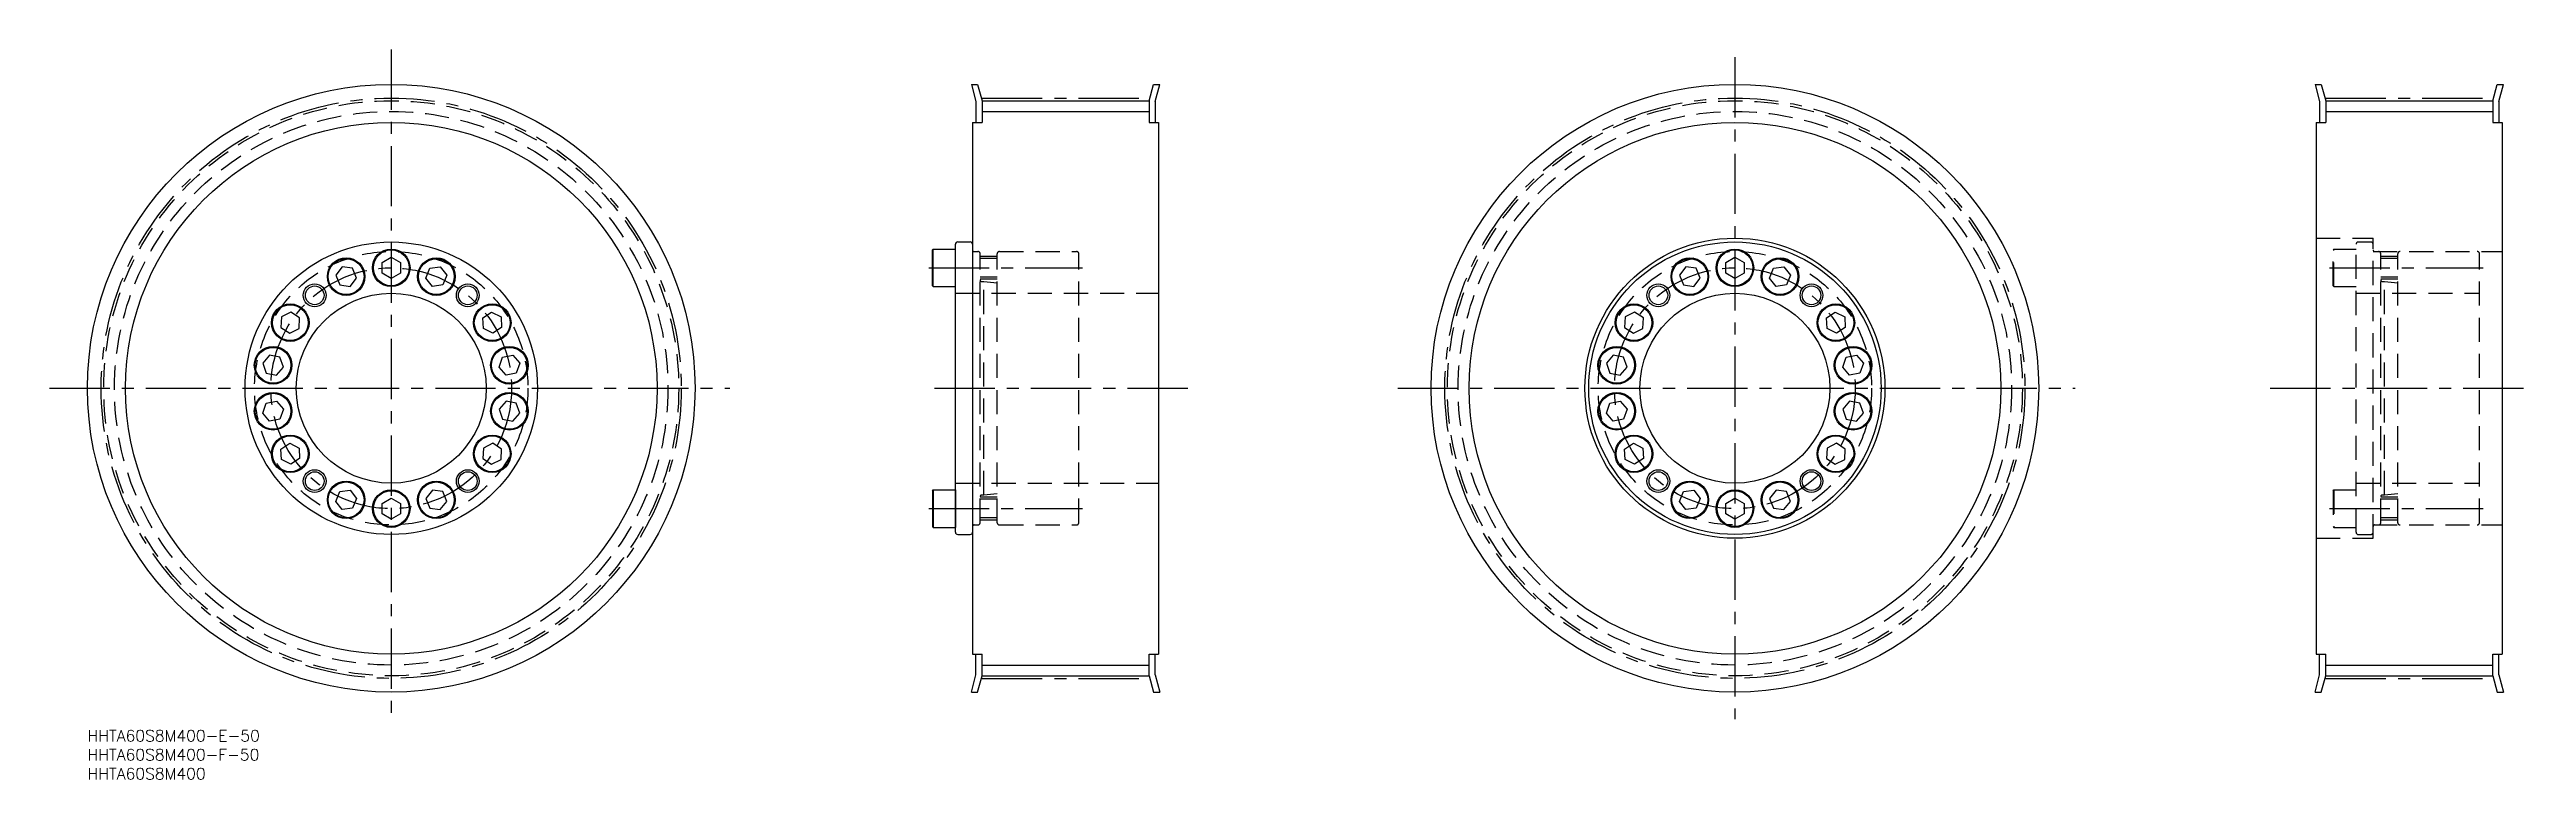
# Model space of a CAD drawing. Extents: x -10 to 642, y -13 to 179.
import ezdxf

# ---------------------------------------------------------------- set-up
doc = ezdxf.new("R2010")
doc.units = 0
doc.header["$LTSCALE"] = 0.5
doc.linetypes.add('CENTER', pattern=[50.8, 31.75, -6.35, 6.35, -6.35])
doc.linetypes.add('DASHED', pattern=[19.05, 12.7, -6.35])
for name, color, linetype in [('MSM_CENTER', 1, 'CENTER'), ('MSM_CONTINUOUS', 7, 'CONTINUOUS'), ('MSM_DASHED', 4, 'DASHED'), ('MSM_NARROW', 5, 'CONTINUOUS'), ('MSM_PART_NUMBER', 7, 'CONTINUOUS')]:
    doc.layers.add(name, color=color, linetype=linetype)
doc.styles.get("Standard").update_dxf_attribs({"font": 'txt.shx', "height": 3, "bigfont": 'bigfont.shx'})

# ---------------------------------------------------------------- blocks, each defined once
blk = doc.blocks.new('*U2')
at = {"layer": 'MSM_PART_NUMBER'}
blk.add_text('HHTA60S8M400-E-50', height=3, dxfattribs=at).set_placement((0, -3))
blk = doc.blocks.new('*U3')
at = {"layer": 'MSM_PART_NUMBER'}
blk.add_text('HHTA60S8M400-F-50', height=3, dxfattribs=at).set_placement((0, -8))
blk = doc.blocks.new('*U4')
at = {"layer": 'MSM_PART_NUMBER'}
blk.add_text('HHTA60S8M400', height=3, dxfattribs=at).set_placement((0, -13))

msp = doc.modelspace()

# ---------------------------------------------------------------- linework, layer by layer
at = {"layer": 'MSM_CENTER'}
for p, q in [((80, 179.17), (80, 1.44)), ((433.86, 177.15), (433.86, 2.86)), ((235.58, 166.39), (279.58, 166.39)), ((589.44, 166.39), (633.44, 166.39)), ((221.58, 121.7), (262.08, 121.7)), ((590.44, 121.7), (630.94, 121.7)), ((-9.99, 90), (169.17, 90)), ((223.08, 90), (292.08, 90)), ((223.08, 90), (292.08, 90)), ((345.07, 90), (523.46, 90)), ((574.86, 90), (642.32, 90)), ((221.58, 58.3), (262.08, 58.3)), ((590.44, 58.3), (630.94, 58.3)), ((235.58, 13.6), (279.58, 13.6)), ((589.44, 13.6), (633.44, 13.6))]:
    msp.add_line(p, q, dxfattribs=at)
for centre, radius in [((80, 90), 76.39), ((433.86, 90), 76.39), ((80, 90), 31.7), ((433.86, 90), 31.7)]:
    msp.add_circle(centre, radius, dxfattribs=at)
at = {"layer": 'MSM_CONTINUOUS'}
for p, q in [((232.78, 170), (234.43, 170)), ((232.78, 170), (233.98, 165.5)), ((234.43, 170), (235.58, 165.71)), ((279.58, 165.71), (280.73, 170)), ((280.73, 170), (282.39, 170)), ((281.18, 165.5), (282.39, 170)), ((586.64, 170), (588.29, 170)), ((586.64, 170), (587.84, 165.5)), ((588.29, 170), (589.44, 165.71)), ((633.44, 165.71), (634.59, 170)), ((634.59, 170), (636.25, 170)), ((635.04, 165.5), (636.25, 170)), ((233.98, 165.5), (233.98, 160)), ((235.58, 165.71), (235.58, 160)), ((235.58, 165.71), (279.58, 165.71)), ((279.58, 165.71), (279.58, 160)), ((281.18, 165.5), (281.18, 160)), ((587.84, 165.5), (587.84, 160)), ((589.44, 165.71), (589.44, 160)), ((589.44, 165.71), (633.44, 165.71)), ((633.44, 165.71), (633.44, 160)), ((635.04, 165.5), (635.04, 160)), ((233.08, 160), (233.08, 20)), ((233.08, 160), (235.58, 160)), ((279.58, 160), (282.08, 160)), ((282.08, 160), (282.08, 20)), ((586.94, 160), (586.94, 20)), ((586.94, 160), (589.44, 160)), ((633.44, 160), (635.94, 160)), ((635.94, 160), (635.94, 20)), ((77.6, 123.09), (80, 124.47)), ((80, 124.47), (82.4, 123.09)), ((222.58, 126.41), (222.72, 126.65)), ((222.58, 116.99), (222.58, 126.41)), ((222.72, 116.75), (222.72, 126.65)), ((222.72, 126.65), (228.58, 126.65)), ((228.58, 52.1), (228.58, 127.9)), ((229.18, 128.5), (232.48, 128.5)), ((431.46, 123.09), (433.86, 124.47)), ((433.86, 124.47), (436.26, 123.09)), ((67.09, 121.96), (65.38, 119.78)), ((65.38, 119.78), (66.42, 117.21)), ((69.83, 121.58), (67.09, 121.96)), ((68.46, 121.77), (68.46, 121.77)), ((69.15, 121.67), (69.15, 121.67)), ((69.16, 116.82), (70.87, 119.01)), ((70.87, 119.01), (69.83, 121.58)), ((77.6, 120.31), (77.6, 123.09)), ((80, 118.93), (77.6, 120.31)), ((82.4, 120.31), (80, 118.93)), ((82.4, 123.09), (82.4, 120.31)), ((89.13, 119.01), (90.17, 121.58)), ((90.84, 116.82), (89.13, 119.01)), ((90.17, 121.58), (92.91, 121.96)), ((92.91, 121.96), (94.62, 119.78)), ((94.62, 119.78), (93.58, 117.21)), ((420.95, 121.96), (419.24, 119.78)), ((419.24, 119.78), (420.28, 117.21)), ((423.69, 121.58), (420.95, 121.96)), ((422.32, 121.77), (422.32, 121.77)), ((423.01, 121.67), (423.01, 121.67)), ((423.03, 116.82), (424.73, 119.01)), ((424.73, 119.01), (423.69, 121.58)), ((431.46, 120.31), (431.46, 123.09)), ((433.86, 118.93), (431.46, 120.31)), ((436.26, 120.31), (433.86, 118.93)), ((436.26, 123.09), (436.26, 120.31)), ((442.99, 119.01), (444.03, 121.58)), ((444.7, 116.82), (442.99, 119.01)), ((444.03, 121.58), (446.78, 121.96)), ((446.78, 121.96), (448.48, 119.78)), ((448.48, 119.78), (447.44, 117.21)), ((66.42, 117.21), (69.16, 116.82)), ((93.58, 117.21), (90.84, 116.82)), ((222.58, 116.99), (222.72, 116.75)), ((222.72, 116.75), (228.58, 116.75)), ((420.28, 117.21), (423.03, 116.82)), ((447.44, 117.21), (444.7, 116.82)), ((51.09, 108.77), (50.94, 106.01)), ((50.94, 106.01), (53.27, 104.5)), ((53.56, 110.03), (51.09, 108.77)), ((53.27, 104.5), (55.74, 105.76)), ((55.88, 108.52), (53.56, 110.03)), ((55.74, 105.76), (55.88, 108.52)), ((104.12, 108.52), (106.44, 110.03)), ((104.26, 105.76), (104.12, 108.52)), ((106.73, 104.5), (104.26, 105.76)), ((106.44, 110.03), (108.91, 108.77)), ((109.06, 106.01), (106.73, 104.5)), ((108.91, 108.77), (109.06, 106.01)), ((404.95, 108.77), (404.81, 106.01)), ((404.81, 106.01), (407.13, 104.5)), ((407.42, 110.03), (404.95, 108.77)), ((407.13, 104.5), (409.6, 105.76)), ((409.75, 108.52), (407.42, 110.03)), ((409.6, 105.76), (409.75, 108.52)), ((457.98, 108.52), (460.3, 110.03)), ((458.12, 105.76), (457.98, 108.52)), ((460.59, 104.5), (458.12, 105.76)), ((460.3, 110.03), (462.77, 108.77)), ((462.92, 106.01), (460.59, 104.5)), ((462.77, 108.77), (462.92, 106.01)), ((47.98, 98.67), (46.16, 96.58)), ((50.7, 98.14), (47.98, 98.67)), ((51.6, 95.52), (50.7, 98.14)), ((108.4, 95.52), (109.3, 98.14)), ((109.3, 98.14), (112.02, 98.67)), ((112.02, 98.67), (113.84, 96.58)), ((401.84, 98.67), (400.02, 96.58)), ((404.56, 98.14), (401.84, 98.67)), ((405.47, 95.52), (404.56, 98.14)), ((462.26, 95.52), (463.16, 98.14)), ((463.16, 98.14), (465.88, 98.67)), ((465.88, 98.67), (467.7, 96.58)), ((46.16, 96.58), (47.06, 93.96)), ((47.06, 93.96), (49.78, 93.43)), ((49.78, 93.43), (51.6, 95.52)), ((110.22, 93.43), (108.4, 95.52)), ((112.94, 93.96), (110.22, 93.43)), ((113.84, 96.58), (112.94, 93.96)), ((400.02, 96.58), (400.93, 93.96)), ((400.93, 93.96), (403.65, 93.43)), ((403.65, 93.43), (405.47, 95.52)), ((464.08, 93.43), (462.26, 95.52)), ((466.8, 93.96), (464.08, 93.43)), ((467.7, 96.58), (466.8, 93.96)), ((46.16, 83.42), (47.06, 86.04)), ((47.06, 86.04), (49.78, 86.57)), ((49.78, 86.57), (51.6, 84.48)), ((110.22, 86.57), (108.4, 84.48)), ((112.94, 86.04), (110.22, 86.57)), ((113.84, 83.42), (112.94, 86.04)), ((400.02, 83.42), (400.93, 86.04)), ((400.93, 86.04), (403.65, 86.57)), ((403.65, 86.57), (405.47, 84.48)), ((464.08, 86.57), (462.26, 84.48)), ((466.8, 86.04), (464.08, 86.57)), ((467.7, 83.42), (466.8, 86.04)), ((47.98, 81.33), (46.16, 83.42)), ((50.7, 81.86), (47.98, 81.33)), ((51.6, 84.48), (50.7, 81.86)), ((108.4, 84.48), (109.3, 81.86)), ((109.3, 81.86), (112.02, 81.33)), ((112.02, 81.33), (113.84, 83.42)), ((401.84, 81.33), (400.02, 83.42)), ((404.56, 81.86), (401.84, 81.33)), ((405.47, 84.48), (404.56, 81.86)), ((462.26, 84.48), (463.16, 81.86)), ((463.16, 81.86), (465.88, 81.33)), ((465.88, 81.33), (467.7, 83.42)), ((50.94, 73.99), (53.27, 75.5)), ((51.09, 71.23), (50.94, 73.99)), ((53.27, 75.5), (55.74, 74.24)), ((55.74, 74.24), (55.88, 71.48)), ((104.26, 74.24), (104.12, 71.48)), ((106.73, 75.5), (104.26, 74.24)), ((109.06, 73.99), (106.73, 75.5)), ((108.91, 71.23), (109.06, 73.99)), ((404.81, 73.99), (407.13, 75.5)), ((404.95, 71.23), (404.81, 73.99)), ((407.13, 75.5), (409.6, 74.24)), ((409.6, 74.24), (409.75, 71.48)), ((458.12, 74.24), (457.98, 71.48)), ((460.59, 75.5), (458.12, 74.24)), ((462.92, 73.99), (460.59, 75.5)), ((462.77, 71.23), (462.92, 73.99)), ((53.56, 69.97), (51.09, 71.23)), ((55.88, 71.48), (53.56, 69.97)), ((104.12, 71.48), (106.44, 69.97)), ((106.44, 69.97), (108.91, 71.23)), ((407.42, 69.97), (404.95, 71.23)), ((409.75, 71.48), (407.42, 69.97)), ((457.98, 71.48), (460.3, 69.97)), ((460.3, 69.97), (462.77, 71.23)), ((65.38, 60.22), (66.42, 62.79)), ((67.09, 58.04), (65.38, 60.22)), ((66.42, 62.79), (69.16, 63.18)), ((69.16, 63.18), (70.87, 60.99)), ((70.87, 60.99), (69.83, 58.42)), ((77.6, 59.69), (80, 61.07)), ((77.6, 56.91), (77.6, 59.69)), ((80, 61.07), (82.4, 59.69)), ((82.4, 59.69), (82.4, 56.91)), ((90.84, 63.18), (89.13, 60.99)), ((89.13, 60.99), (90.17, 58.42)), ((93.58, 62.79), (90.84, 63.18)), ((92.91, 58.04), (94.62, 60.22)), ((94.62, 60.22), (93.58, 62.79)), ((222.58, 63.01), (222.72, 63.25)), ((222.58, 63.01), (222.58, 53.59)), ((222.72, 63.25), (222.72, 53.35)), ((222.72, 63.25), (228.58, 63.25)), ((228.58, 63.25), (228.58, 53.35)), ((228.58, 61.3), (228.58, 55.3)), ((419.24, 60.22), (420.28, 62.79)), ((420.95, 58.04), (419.24, 60.22)), ((420.28, 62.79), (423.03, 63.18)), ((423.03, 63.18), (424.73, 60.99)), ((424.73, 60.99), (423.69, 58.42)), ((431.46, 59.69), (433.86, 61.07)), ((431.46, 56.91), (431.46, 59.69)), ((433.86, 61.07), (436.26, 59.69)), ((436.26, 59.69), (436.26, 56.91)), ((444.7, 63.18), (442.99, 60.99)), ((442.99, 60.99), (444.03, 58.42)), ((447.44, 62.79), (444.7, 63.18)), ((446.78, 58.04), (448.48, 60.22)), ((448.48, 60.22), (447.44, 62.79)), ((69.83, 58.42), (67.09, 58.04)), ((80, 55.53), (77.6, 56.91)), ((82.4, 56.91), (80, 55.53)), ((90.17, 58.42), (92.91, 58.04)), ((222.58, 53.59), (222.72, 53.35)), ((222.72, 53.35), (228.58, 53.35)), ((423.69, 58.42), (420.95, 58.04)), ((433.86, 55.53), (431.46, 56.91)), ((436.26, 56.91), (433.86, 55.53)), ((444.03, 58.42), (446.78, 58.04)), ((229.18, 51.5), (232.48, 51.5)), ((233.08, 20), (235.58, 20)), ((233.98, 14.5), (233.98, 20)), ((235.58, 14.29), (235.58, 20)), ((279.58, 20), (282.08, 20)), ((279.58, 14.29), (279.58, 20)), ((281.18, 14.5), (281.18, 20)), ((586.94, 20), (589.44, 20)), ((587.84, 14.5), (587.84, 20)), ((589.44, 14.29), (589.44, 20)), ((633.44, 20), (635.94, 20)), ((633.44, 14.29), (633.44, 20)), ((635.04, 14.5), (635.04, 20)), ((232.78, 10), (233.98, 14.5)), ((234.43, 10), (235.58, 14.29)), ((235.58, 14.29), (279.58, 14.29)), ((279.58, 14.29), (280.73, 10)), ((281.18, 14.5), (282.39, 10)), ((586.64, 10), (587.84, 14.5)), ((588.29, 10), (589.44, 14.29)), ((589.44, 14.29), (633.44, 14.29)), ((633.44, 14.29), (634.59, 10)), ((635.04, 14.5), (636.25, 10)), ((232.78, 10), (234.43, 10)), ((280.73, 10), (282.39, 10)), ((586.64, 10), (588.29, 10)), ((634.59, 10), (636.25, 10))]:
    msp.add_line(p, q, dxfattribs=at)
for centre, radius in [((80, 90), 80), ((433.86, 90), 80), ((80, 90), 70), ((433.86, 90), 70), ((80, 90), 38.5), ((68.12, 119.39), 4.95), ((68.12, 119.39), 4.71), ((80, 121.7), 4.95), ((80, 121.7), 4.71), ((91.88, 119.39), 4.95), ((91.88, 119.39), 4.71), ((433.86, 90), 39.5), ((433.86, 90), 38.5), ((421.99, 119.39), 4.95), ((421.99, 119.39), 4.71), ((433.86, 121.7), 4.95), ((433.86, 121.7), 4.71), ((445.74, 119.39), 4.95), ((445.74, 119.39), 4.71), ((53.41, 107.26), 4.95), ((53.41, 107.26), 4.71), ((80, 90), 25), ((59.84, 114.46), 2.46), ((100.16, 114.46), 2.46), ((106.59, 107.26), 4.95), ((106.59, 107.26), 4.71), ((407.28, 107.26), 4.95), ((407.28, 107.26), 4.71), ((433.86, 90), 25), ((413.7, 114.46), 2.46), ((454.03, 114.46), 2.46), ((460.45, 107.26), 4.95), ((460.45, 107.26), 4.71), ((48.88, 96.05), 4.95), ((48.88, 96.05), 4.71), ((111.12, 96.05), 4.95), ((111.12, 96.05), 4.71), ((402.74, 96.05), 4.95), ((402.74, 96.05), 4.71), ((464.98, 96.05), 4.95), ((464.98, 96.05), 4.71), ((48.88, 83.95), 4.95), ((48.88, 83.95), 4.71), ((111.12, 83.95), 4.95), ((111.12, 83.95), 4.71), ((402.74, 83.95), 4.95), ((402.74, 83.95), 4.71), ((464.98, 83.95), 4.95), ((464.98, 83.95), 4.71), ((53.41, 72.73), 4.95), ((53.41, 72.73), 4.71), ((106.59, 72.73), 4.95), ((106.59, 72.73), 4.71), ((407.28, 72.73), 4.95), ((407.28, 72.73), 4.71), ((460.45, 72.73), 4.95), ((460.45, 72.73), 4.71), ((59.84, 65.54), 2.46), ((68.12, 60.61), 4.95), ((68.12, 60.61), 4.71), ((91.87, 60.61), 4.95), ((91.87, 60.61), 4.71), ((100.16, 65.54), 2.46), ((413.7, 65.54), 2.46), ((421.99, 60.61), 4.95), ((421.99, 60.61), 4.71), ((445.74, 60.61), 4.95), ((445.74, 60.61), 4.71), ((454.03, 65.54), 2.46), ((80, 58.3), 4.95), ((80, 58.3), 4.71), ((433.86, 58.3), 4.95), ((433.86, 58.3), 4.71)]:
    msp.add_circle(centre, radius, dxfattribs=at)
for centre, start, end in [((229.18, 127.9), 90, 180), ((232.48, 127.9), 0, 90), ((229.18, 52.1), 179.99855, 269.99854), ((232.48, 52.1), 270, 0)]:
    msp.add_arc(centre, 0.6, start, end, dxfattribs=at)
at = {"layer": 'MSM_DASHED'}
for p, q in [((233.49, 126), (234.48, 126)), ((235.08, 54.6), (235.08, 125.4)), ((239.58, 124.7), (235.08, 124.7)), ((239.58, 124.16), (235.08, 124.16)), ((239.58, 54.6), (239.58, 125.4)), ((240.18, 126), (260.48, 126)), ((261.08, 54.6), (261.08, 125.4)), ((586.94, 129.5), (601.94, 129.5)), ((591.44, 126.41), (591.58, 126.65)), ((591.44, 116.99), (591.44, 126.41)), ((591.58, 116.75), (591.58, 126.65)), ((591.58, 126.65), (597.44, 126.65)), ((597.44, 52.1), (597.44, 127.9)), ((598.04, 128.5), (601.34, 128.5)), ((601.94, 50.5), (601.94, 129.5)), ((601.94, 126), (635.94, 126)), ((602.35, 126), (603.34, 126)), ((603.94, 54.6), (603.94, 125.4)), ((608.44, 124.7), (603.94, 124.7)), ((608.44, 124.16), (603.94, 124.16)), ((608.44, 54.6), (608.44, 125.4)), ((629.94, 54.6), (629.94, 125.4)), ((239.58, 119.24), (235.08, 119.24)), ((239.58, 118.7), (235.08, 118.7)), ((235.49, 118.11), (236.08, 118.11)), ((236.08, 61.89), (236.08, 118.11)), ((236.08, 118.11), (239.58, 117.72)), ((608.44, 119.24), (603.94, 119.24)), ((608.44, 118.7), (603.94, 118.7)), ((604.35, 118.11), (604.94, 118.11)), ((604.94, 61.89), (604.94, 118.11)), ((604.94, 118.11), (608.44, 117.72)), ((228.58, 115), (282.08, 115)), ((591.44, 116.99), (591.58, 116.75)), ((591.58, 116.75), (597.44, 116.75)), ((597.44, 115), (629.94, 115)), ((228.58, 65), (282.08, 65)), ((239.58, 61.3), (235.08, 61.3)), ((239.58, 60.76), (235.08, 60.76)), ((235.49, 61.89), (236.08, 61.89)), ((236.08, 61.89), (239.58, 62.28)), ((591.44, 63.01), (591.58, 63.25)), ((591.44, 63.01), (591.44, 53.59)), ((591.58, 63.25), (591.58, 53.35)), ((591.58, 63.25), (597.44, 63.25)), ((597.44, 65), (629.94, 65)), ((608.44, 61.3), (603.94, 61.3)), ((608.44, 60.76), (603.94, 60.76)), ((604.35, 61.89), (604.94, 61.89)), ((604.94, 61.89), (608.44, 62.28)), ((233.49, 54), (234.48, 54)), ((239.58, 55.84), (235.08, 55.84)), ((239.58, 55.3), (235.08, 55.3)), ((240.18, 54), (260.48, 54)), ((591.44, 53.59), (591.58, 53.35)), ((591.58, 53.35), (597.44, 53.35)), ((601.94, 54), (635.94, 54)), ((602.35, 54), (603.34, 54)), ((608.44, 55.84), (603.94, 55.84)), ((608.44, 55.3), (603.94, 55.3)), ((586.94, 50.5), (601.94, 50.5)), ((598.04, 51.5), (601.34, 51.5))]:
    msp.add_line(p, q, dxfattribs=at)
for centre, radius in [((80, 90), 75.71), ((433.86, 90), 75.71), ((80, 90), 72.88), ((433.86, 90), 72.88), ((80, 90), 36), ((433.86, 90), 36)]:
    msp.add_circle(centre, radius, dxfattribs=at)
for centre, radius, start, end in [((233.49, 126.41), 0.41, 180, 270), ((234.48, 125.4), 0.6, 0, 90), ((240.18, 125.4), 0.6, 90, 180), ((260.48, 125.4), 0.6, 0, 90), ((598.04, 127.9), 0.6, 90, 180), ((601.34, 127.9), 0.6, 0, 90), ((602.35, 126.41), 0.41, 180, 270), ((603.34, 125.4), 0.6, 0, 90), ((609.04, 125.4), 0.6, 90, 180), ((629.34, 125.4), 0.6, 0, 90), ((235.49, 118.52), 0.41, 180, 270), ((604.35, 118.52), 0.41, 180, 270), ((235.49, 61.48), 0.41, 90, 180), ((604.35, 61.48), 0.41, 90, 180), ((233.49, 53.59), 0.41, 90, 180), ((234.48, 54.6), 0.6, 270, 0), ((240.18, 54.6), 0.6, 180, 270), ((260.48, 54.6), 0.6, 270, 0), ((602.35, 53.59), 0.41, 90, 180), ((603.34, 54.6), 0.6, 270, 0), ((609.04, 54.6), 0.6, 180, 270), ((629.34, 54.6), 0.6, 270, 0), ((598.04, 52.1), 0.6, 179.99855, 269.99854), ((601.34, 52.1), 0.6, 270, 0)]:
    msp.add_arc(centre, radius, start, end, dxfattribs=at)
at = {"layer": 'MSM_NARROW'}
for p, q in [((235.58, 162.88), (279.58, 162.88)), ((589.44, 162.88), (633.44, 162.88)), ((235.58, 17.12), (279.58, 17.12)), ((589.44, 17.12), (633.44, 17.12))]:
    msp.add_line(p, q, dxfattribs=at)
for centre in [(59.84, 114.46), (100.16, 114.46), (413.7, 114.46), (454.03, 114.46), (59.84, 65.54), (100.16, 65.54), (413.7, 65.54), (454.03, 65.54)]:
    msp.add_circle(centre, 3, dxfattribs=at)

# ---------------------------------------------------------------- block references
at = {"layer": 'MSM_CONTINUOUS'}
for name in ['*U2', '*U3', '*U4']:
    msp.add_blockref(name, (0, 0), dxfattribs=at)

doc.saveas('drawing.dxf')
